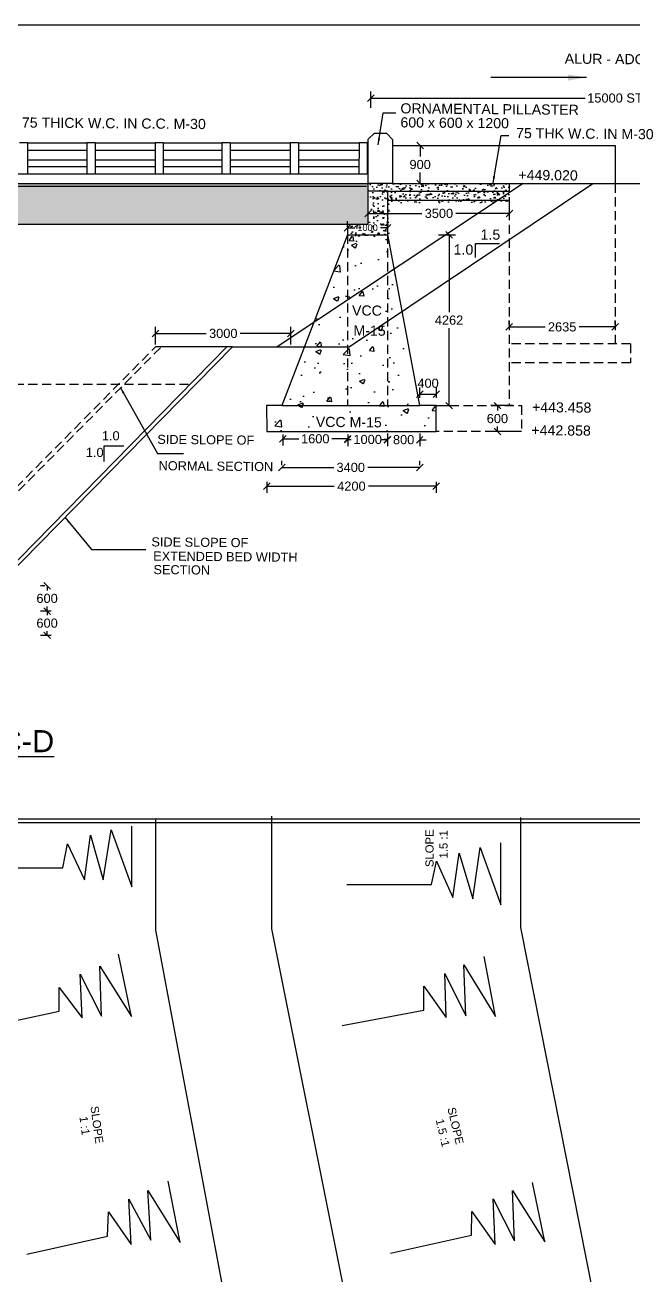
# Model space of a CAD drawing. Header units: inches. Extents: x 13587.5 to 13681, y 17072.3 to 17159.8.
# Drawn here: x 13632.07 to 13648.66, y 17125.73 to 17159.85 of the extents above; entities that cross this region are included whole.
import ezdxf

# ---------------------------------------------------------------- set-up
doc = ezdxf.new("R2010")
doc.units = ezdxf.units.IN
doc.header["$MEASUREMENT"] = 0
doc.linetypes.add('HIDDEN', pattern=[0.375, 0.25, -0.125])
for name, color, linetype in [('DIMENSION', 255, 'Continuous'), ('DRAWING', 2, 'Continuous'), ('Hatch', 7, 'Continuous'), ('TEXT', 255, 'Continuous')]:
    doc.layers.add(name, color=color, linetype=linetype)
doc.styles.get("Standard").update_dxf_attribs({"font": 'arial.ttf'})
doc.dimstyles.get("Standard").update_dxf_attribs({"dimtxt": 0.18, "dimasz": 0.18, "dimexe": 0.18, "dimexo": 0.0625, "dimgap": 0.09, "dimtad": 0, "dimtih": 1, "dimtoh": 1, "dimdec": 4, "dimzin": 0, "dimdsep": 46, "dimtxsty": 'Standard', "dimblk": 'OBLIQUE', "dimcen": 0.09, "dimadec": 0, "dimazin": 0, "dimtfac": 1, "dimtdec": 4, "dimtofl": 0, "dimtmove": 0, "dimatfit": 3, "dimfxl": 1, "dimtolj": 1, "dimtzin": 0, "dimarcsym": 0})
pattern_1 = [(50, (0, 0), (1.434520365, -0.12550427), [0.15, -1.65]), (355, (0, 0), (-0.27750267, 1.50438427), [0.12, -1.32]), (100.4514, (0.1195, -0.0105), (1.15701876, 1.37887908), [0.12748038, -1.40228422]), (46.1842, (0, 0.4), (2.1344821, -0.33103803), [0.225, -2.475]), (96.6356, (0.1779, 0.3724), (1.86932541, 1.94823574), [0.19122058, -2.103426]), (351.1842, (0, 0.4), (1.8693239, 1.9482372), [0.18, -1.98]), (21, (0.2, 0.3), (1.193814104, -0.80523778), [0.15, -1.65]), (326, (0.2, 0.3), (0.48663066, 1.45030009), [0.12, -1.32]), (71.4514, (0.2995, 0.2329), (1.68044526, 0.64506099), [0.12748038, -1.40228422]), (37.5, (0, 0), (0.024319711, 0.665787708), [0, -1.304, 0, -1.34, 0, -1.325]), (7.5, (0, 0), (0.526139075, 0.788823424), [0, -0.764, 0, -1.274, 0, -0.505]), (327.5, (-0.446, 0), (1.067644872, -0.045109743), [0, -0.5, 0, -1.56, 0, -2.07]), (317.5, (-0.646, 0), (1.16637234, 0.200209965), [0, -0.65, 0, -1.036, 0, -1.47])]

# ---------------------------------------------------------------- blocks, each defined once
blk = doc.blocks.new('_Oblique')
at = {"color": 0, "linetype": 'ByBlock', "lineweight": -2}
blk.add_line((-0.5, -0.5), (0.5, 0.5), dxfattribs=at)
blk = doc.blocks.new('*D57')
at = {"layer": 'Defpoints', "color": 0, "transparency": 16777216}
for p in [(13640.871, 17154.27), (13641.964, 17154.314), (13641.964, 17154.27)]:
    blk.add_point(p, dxfattribs=at)
at = {"layer": 'DIMENSION', "color": 0, "lineweight": -2, "transparency": 16777216}
for p, q in [((13640.871, 17154.332), (13640.871, 17154.494)), ((13640.871, 17154.314), (13641.067, 17154.314)), ((13641.964, 17154.314), (13641.767, 17154.314)), ((13641.964, 17154.332), (13641.964, 17154.494))]:
    blk.add_line(p, q, dxfattribs=at)
at = {"layer": 'DIMENSION', "color": 0, "lineweight": -2, "transparency": 16777216, "xscale": 0.18, "yscale": 0.18, "zscale": 0.18, "rotation": 180}
blk.add_blockref('_Oblique', (13640.871, 17154.314), dxfattribs=at)
at = {"layer": 'DIMENSION', "color": 0, "lineweight": -2, "transparency": 16777216, "xscale": 0.18, "yscale": 0.18, "zscale": 0.18}
blk.add_blockref('_Oblique', (13641.964, 17154.314), dxfattribs=at)
at = {"layer": 'DIMENSION', "color": 0, "transparency": 16777216, "insert": (13641.417, 17154.314), "char_height": 0.18, "attachment_point": 5}
blk.add_mtext('\\A1;1000', dxfattribs=at)
blk = doc.blocks.new('*D58')
at = {"layer": 'Defpoints', "color": 0, "transparency": 16777216}
for p in [(13657.98, 17157.854), (13641.507, 17157.522), (13657.98, 17157.522)]:
    blk.add_point(p, dxfattribs=at)
at = {"layer": 'DIMENSION', "color": 0, "lineweight": -2, "transparency": 16777216}
for p, q in [((13641.507, 17157.585), (13641.507, 17158.034)), ((13657.98, 17157.585), (13657.98, 17158.034)), ((13641.507, 17157.854), (13647.357, 17157.854)), ((13657.98, 17157.854), (13652.129, 17157.854))]:
    blk.add_line(p, q, dxfattribs=at)
at = {"layer": 'DIMENSION', "color": 0, "lineweight": -2, "transparency": 16777216, "xscale": 0.18, "yscale": 0.18, "zscale": 0.18, "rotation": 180}
blk.add_blockref('_Oblique', (13641.507, 17157.854), dxfattribs=at)
at = {"layer": 'DIMENSION', "color": 0, "lineweight": -2, "transparency": 16777216, "xscale": 0.18, "yscale": 0.18, "zscale": 0.18}
blk.add_blockref('_Oblique', (13657.98, 17157.854), dxfattribs=at)
at = {"layer": 'DIMENSION', "color": 0, "transparency": 16777216, "insert": (13649.743, 17157.854), "char_height": 0.25, "attachment_point": 5}
blk.add_mtext('\\A1;15000 STRIGHT APPROACH', dxfattribs=at)
blk = doc.blocks.new('*D59')
at = {"layer": 'Defpoints', "color": 0, "transparency": 16777216}
for p in [(13642.548, 17156.558), (13642.548, 17155.52), (13642.853, 17155.52)]:
    blk.add_point(p, dxfattribs=at)
at = {"layer": 'DIMENSION', "color": 0, "lineweight": -2, "transparency": 16777216}
for p, q in [((13642.611, 17156.558), (13643.033, 17156.558)), ((13642.853, 17156.558), (13642.853, 17156.257)), ((13642.853, 17155.52), (13642.853, 17155.822)), ((13642.611, 17155.52), (13643.033, 17155.52))]:
    blk.add_line(p, q, dxfattribs=at)
at = {"layer": 'DIMENSION', "color": 0, "lineweight": -2, "transparency": 16777216, "xscale": 0.18, "yscale": 0.18, "zscale": 0.18}
for p, rotation in [((13642.853, 17156.558), 90), ((13642.853, 17155.52), 270)]:
    blk.add_blockref('_Oblique', p, dxfattribs=dict(at, rotation=rotation))
at = {"layer": 'DIMENSION', "color": 0, "transparency": 16777216, "insert": (13642.853, 17156.039), "char_height": 0.25, "attachment_point": 5}
blk.add_mtext('\\A1;900', dxfattribs=at)
blk = doc.blocks.new('*D60')
at = {"layer": 'Defpoints', "color": 0, "transparency": 16777216}
for p in [(13641.435, 17154.606), (13645.295, 17154.706), (13645.295, 17154.606)]:
    blk.add_point(p, dxfattribs=at)
at = {"layer": 'DIMENSION', "color": 0, "lineweight": -2, "transparency": 16777216}
for p, q in [((13641.435, 17154.669), (13641.435, 17154.886)), ((13641.435, 17154.706), (13642.902, 17154.706)), ((13645.295, 17154.706), (13643.828, 17154.706)), ((13645.295, 17154.669), (13645.295, 17154.886))]:
    blk.add_line(p, q, dxfattribs=at)
at = {"layer": 'DIMENSION', "color": 0, "lineweight": -2, "transparency": 16777216, "xscale": 0.18, "yscale": 0.18, "zscale": 0.18, "rotation": 180}
blk.add_blockref('_Oblique', (13641.435, 17154.706), dxfattribs=at)
at = {"layer": 'DIMENSION', "color": 0, "lineweight": -2, "transparency": 16777216, "xscale": 0.18, "yscale": 0.18, "zscale": 0.18}
blk.add_blockref('_Oblique', (13645.295, 17154.706), dxfattribs=at)
at = {"layer": 'DIMENSION', "color": 0, "transparency": 16777216, "insert": (13643.365, 17154.706), "char_height": 0.25, "attachment_point": 5}
blk.add_mtext('\\A1;3500', dxfattribs=at)
blk = doc.blocks.new('*D61')
at = {"layer": 'Defpoints', "color": 0, "transparency": 16777216}
for p in [(13643.295, 17154.123), (13643.295, 17149.46), (13643.642, 17149.46)]:
    blk.add_point(p, dxfattribs=at)
at = {"layer": 'DIMENSION', "color": 0, "lineweight": -2, "transparency": 16777216}
for p, q in [((13643.358, 17154.123), (13643.822, 17154.123)), ((13643.642, 17154.123), (13643.642, 17152.009)), ((13643.642, 17149.46), (13643.642, 17151.574)), ((13643.358, 17149.46), (13643.822, 17149.46))]:
    blk.add_line(p, q, dxfattribs=at)
at = {"layer": 'DIMENSION', "color": 0, "lineweight": -2, "transparency": 16777216, "xscale": 0.18, "yscale": 0.18, "zscale": 0.18}
for p, rotation in [((13643.642, 17154.123), 90), ((13643.642, 17149.46), 270)]:
    blk.add_blockref('_Oblique', p, dxfattribs=dict(at, rotation=rotation))
at = {"layer": 'DIMENSION', "color": 0, "transparency": 16777216, "insert": (13643.642, 17151.792), "char_height": 0.25, "attachment_point": 5}
blk.add_mtext('\\A1;4262', dxfattribs=at)
blk = doc.blocks.new('*D62')
at = {"layer": 'Defpoints', "color": 0, "transparency": 16777216}
for p in [(13645.284, 17151.608), (13648.177, 17151.608), (13648.177, 17151.608)]:
    blk.add_point(p, dxfattribs=at)
at = {"layer": 'DIMENSION', "color": 0, "lineweight": -2, "transparency": 16777216}
for p, q in [((13645.284, 17151.671), (13645.284, 17151.788)), ((13645.284, 17151.608), (13646.264, 17151.608)), ((13648.177, 17151.608), (13647.197, 17151.608)), ((13648.177, 17151.671), (13648.177, 17151.788))]:
    blk.add_line(p, q, dxfattribs=at)
at = {"layer": 'DIMENSION', "color": 0, "lineweight": -2, "transparency": 16777216, "xscale": 0.18, "yscale": 0.18, "zscale": 0.18, "rotation": 180}
blk.add_blockref('_Oblique', (13645.284, 17151.608), dxfattribs=at)
at = {"layer": 'DIMENSION', "color": 0, "lineweight": -2, "transparency": 16777216, "xscale": 0.18, "yscale": 0.18, "zscale": 0.18}
blk.add_blockref('_Oblique', (13648.177, 17151.608), dxfattribs=at)
at = {"layer": 'DIMENSION', "color": 0, "transparency": 16777216, "insert": (13646.73, 17151.608), "char_height": 0.25, "attachment_point": 5}
blk.add_mtext('\\A1;2635', dxfattribs=at)
blk = doc.blocks.new('*D63')
at = {"layer": 'Defpoints', "color": 0, "transparency": 16777216}
for p in [(13645.457, 17149.46), (13644.962, 17148.752), (13645.457, 17148.752)]:
    blk.add_point(p, dxfattribs=at)
at = {"layer": 'DIMENSION', "color": 0, "lineweight": -2, "transparency": 16777216}
for p, q in [((13645.395, 17149.46), (13644.782, 17149.46)), ((13644.962, 17149.46), (13644.962, 17149.324)), ((13644.962, 17148.752), (13644.962, 17148.888)), ((13645.395, 17148.752), (13644.782, 17148.752))]:
    blk.add_line(p, q, dxfattribs=at)
at = {"layer": 'DIMENSION', "color": 0, "lineweight": -2, "transparency": 16777216, "xscale": 0.18, "yscale": 0.18, "zscale": 0.18}
for p, rotation in [((13644.962, 17149.46), 90), ((13644.962, 17148.752), 270)]:
    blk.add_blockref('_Oblique', p, dxfattribs=dict(at, rotation=rotation))
at = {"layer": 'DIMENSION', "color": 0, "transparency": 16777216, "insert": (13644.962, 17149.106), "char_height": 0.25, "attachment_point": 5}
blk.add_mtext('\\A1;600', dxfattribs=at)
blk = doc.blocks.new('*D64')
at = {"layer": 'Defpoints', "color": 0, "transparency": 16777216}
for p in [(13638.665, 17147.447), (13643.288, 17147.447), (13643.288, 17147.261)]:
    blk.add_point(p, dxfattribs=at)
at = {"layer": 'DIMENSION', "color": 0, "lineweight": -2, "transparency": 16777216}
for p, q in [((13638.665, 17147.385), (13638.665, 17147.081)), ((13638.665, 17147.261), (13640.509, 17147.261)), ((13643.288, 17147.261), (13641.444, 17147.261)), ((13643.288, 17147.385), (13643.288, 17147.081))]:
    blk.add_line(p, q, dxfattribs=at)
at = {"layer": 'DIMENSION', "color": 0, "lineweight": -2, "transparency": 16777216, "xscale": 0.18, "yscale": 0.18, "zscale": 0.18, "rotation": 180}
blk.add_blockref('_Oblique', (13638.665, 17147.261), dxfattribs=at)
at = {"layer": 'DIMENSION', "color": 0, "lineweight": -2, "transparency": 16777216, "xscale": 0.18, "yscale": 0.18, "zscale": 0.18}
blk.add_blockref('_Oblique', (13643.288, 17147.261), dxfattribs=at)
at = {"layer": 'DIMENSION', "color": 0, "transparency": 16777216, "insert": (13640.977, 17147.261), "char_height": 0.25, "attachment_point": 5}
blk.add_mtext('\\A1;4200', dxfattribs=at)
blk = doc.blocks.new('*D65')
at = {"layer": 'Defpoints', "color": 0, "transparency": 16777216}
for p in [(13639.074, 17147.773), (13642.843, 17147.773), (13642.843, 17147.773)]:
    blk.add_point(p, dxfattribs=at)
at = {"layer": 'DIMENSION', "color": 0, "lineweight": -2, "transparency": 16777216}
for p, q in [((13639.074, 17147.835), (13639.074, 17147.953)), ((13642.843, 17147.835), (13642.843, 17147.953)), ((13639.074, 17147.773), (13640.496, 17147.773)), ((13642.843, 17147.773), (13641.421, 17147.773))]:
    blk.add_line(p, q, dxfattribs=at)
at = {"layer": 'DIMENSION', "color": 0, "lineweight": -2, "transparency": 16777216, "xscale": 0.18, "yscale": 0.18, "zscale": 0.18, "rotation": 180}
blk.add_blockref('_Oblique', (13639.074, 17147.773), dxfattribs=at)
at = {"layer": 'DIMENSION', "color": 0, "lineweight": -2, "transparency": 16777216, "xscale": 0.18, "yscale": 0.18, "zscale": 0.18}
blk.add_blockref('_Oblique', (13642.843, 17147.773), dxfattribs=at)
at = {"layer": 'DIMENSION', "color": 0, "transparency": 16777216, "insert": (13640.958, 17147.773), "char_height": 0.25, "attachment_point": 5}
blk.add_mtext('\\A1;3400', dxfattribs=at)
blk = doc.blocks.new('*D66')
at = {"layer": 'Defpoints', "color": 0, "transparency": 16777216}
for p in [(13639.105, 17148.736), (13640.875, 17148.736), (13640.875, 17148.554)]:
    blk.add_point(p, dxfattribs=at)
at = {"layer": 'DIMENSION', "color": 0, "lineweight": -2, "transparency": 16777216}
for p, q in [((13639.105, 17148.674), (13639.105, 17148.374)), ((13639.105, 17148.554), (13639.539, 17148.554)), ((13640.875, 17148.554), (13640.441, 17148.554)), ((13640.875, 17148.674), (13640.875, 17148.374))]:
    blk.add_line(p, q, dxfattribs=at)
at = {"layer": 'DIMENSION', "color": 0, "lineweight": -2, "transparency": 16777216, "xscale": 0.18, "yscale": 0.18, "zscale": 0.18, "rotation": 180}
blk.add_blockref('_Oblique', (13639.105, 17148.554), dxfattribs=at)
at = {"layer": 'DIMENSION', "color": 0, "lineweight": -2, "transparency": 16777216, "xscale": 0.18, "yscale": 0.18, "zscale": 0.18}
blk.add_blockref('_Oblique', (13640.875, 17148.554), dxfattribs=at)
at = {"layer": 'DIMENSION', "color": 0, "transparency": 16777216, "insert": (13639.99, 17148.554), "char_height": 0.25, "attachment_point": 5}
blk.add_mtext('\\A1;1600', dxfattribs=at)
blk = doc.blocks.new('*D67')
at = {"layer": 'Defpoints', "color": 0, "transparency": 16777216}
for p in [(13640.875, 17148.736), (13641.964, 17148.736), (13641.964, 17148.536)]:
    blk.add_point(p, dxfattribs=at)
at = {"layer": 'DIMENSION', "color": 0, "lineweight": -2, "transparency": 16777216}
for p, q in [((13640.875, 17148.674), (13640.875, 17148.356)), ((13640.875, 17148.536), (13640.969, 17148.536)), ((13641.964, 17148.536), (13641.871, 17148.536)), ((13641.964, 17148.674), (13641.964, 17148.356))]:
    blk.add_line(p, q, dxfattribs=at)
at = {"layer": 'DIMENSION', "color": 0, "lineweight": -2, "transparency": 16777216, "xscale": 0.18, "yscale": 0.18, "zscale": 0.18, "rotation": 180}
blk.add_blockref('_Oblique', (13640.875, 17148.536), dxfattribs=at)
at = {"layer": 'DIMENSION', "color": 0, "lineweight": -2, "transparency": 16777216, "xscale": 0.18, "yscale": 0.18, "zscale": 0.18}
blk.add_blockref('_Oblique', (13641.964, 17148.536), dxfattribs=at)
at = {"layer": 'DIMENSION', "color": 0, "transparency": 16777216, "insert": (13641.42, 17148.536), "char_height": 0.25, "attachment_point": 5}
blk.add_mtext('\\A1;1000', dxfattribs=at)
blk = doc.blocks.new('*D68')
at = {"layer": 'Defpoints', "color": 0, "transparency": 16777216}
for p in [(13641.964, 17148.764), (13642.84, 17148.764), (13642.84, 17148.53)]:
    blk.add_point(p, dxfattribs=at)
at = {"layer": 'DIMENSION', "color": 0, "lineweight": -2, "transparency": 16777216}
for p, q in [((13641.964, 17148.53), (13641.784, 17148.53)), ((13641.964, 17148.702), (13641.964, 17148.35)), ((13642.84, 17148.702), (13642.84, 17148.35)), ((13642.84, 17148.53), (13643.02, 17148.53))]:
    blk.add_line(p, q, dxfattribs=at)
at = {"layer": 'DIMENSION', "color": 0, "lineweight": -2, "transparency": 16777216, "xscale": 0.18, "yscale": 0.18, "zscale": 0.18}
blk.add_blockref('_Oblique', (13641.964, 17148.53), dxfattribs=at)
at = {"layer": 'DIMENSION', "color": 0, "lineweight": -2, "transparency": 16777216, "xscale": 0.18, "yscale": 0.18, "zscale": 0.18, "rotation": 180}
blk.add_blockref('_Oblique', (13642.84, 17148.53), dxfattribs=at)
at = {"layer": 'DIMENSION', "color": 0, "transparency": 16777216, "insert": (13642.402, 17148.53), "char_height": 0.25, "attachment_point": 5}
blk.add_mtext('\\A1;800', dxfattribs=at)
blk = doc.blocks.new('*D81')
at = {"layer": 'Defpoints', "color": 0, "transparency": 16777216}
for p in [(13632.669, 17144.545), (13632.669, 17143.854), (13632.669, 17143.854)]:
    blk.add_point(p, dxfattribs=at)
at = {"layer": 'DIMENSION', "color": 0, "lineweight": -2, "transparency": 16777216}
for p, q in [((13632.606, 17144.545), (13632.489, 17144.545)), ((13632.669, 17144.545), (13632.669, 17144.417)), ((13632.606, 17143.854), (13632.489, 17143.854)), ((13632.669, 17143.854), (13632.669, 17143.982))]:
    blk.add_line(p, q, dxfattribs=at)
at = {"layer": 'DIMENSION', "color": 0, "lineweight": -2, "transparency": 16777216, "xscale": 0.18, "yscale": 0.18, "zscale": 0.18}
for p, rotation in [((13632.669, 17144.545), 90), ((13632.669, 17143.854), 270)]:
    blk.add_blockref('_Oblique', p, dxfattribs=dict(at, rotation=rotation))
at = {"layer": 'DIMENSION', "color": 0, "transparency": 16777216, "insert": (13632.669, 17144.199), "char_height": 0.25, "attachment_point": 5}
blk.add_mtext('\\A1;600', dxfattribs=at)
blk = doc.blocks.new('*D82')
at = {"layer": 'Defpoints', "color": 0, "transparency": 16777216}
for p in [(13632.841, 17143.854), (13632.669, 17143.191), (13632.841, 17143.191)]:
    blk.add_point(p, dxfattribs=at)
at = {"layer": 'DIMENSION', "color": 0, "lineweight": -2, "transparency": 16777216}
for p, q in [((13632.779, 17143.854), (13632.489, 17143.854)), ((13632.669, 17143.854), (13632.669, 17143.74)), ((13632.779, 17143.191), (13632.489, 17143.191)), ((13632.669, 17143.191), (13632.669, 17143.305))]:
    blk.add_line(p, q, dxfattribs=at)
at = {"layer": 'DIMENSION', "color": 0, "lineweight": -2, "transparency": 16777216, "xscale": 0.18, "yscale": 0.18, "zscale": 0.18}
for p, rotation in [((13632.669, 17143.854), 90), ((13632.669, 17143.191), 270)]:
    blk.add_blockref('_Oblique', p, dxfattribs=dict(at, rotation=rotation))
at = {"layer": 'DIMENSION', "color": 0, "transparency": 16777216, "insert": (13632.669, 17143.523), "char_height": 0.25, "attachment_point": 5}
blk.add_mtext('\\A1;600', dxfattribs=at)
blk = doc.blocks.new('*D83')
at = {"layer": 'Defpoints', "color": 0, "transparency": 16777216}
for p in [(13639.325, 17151.43), (13635.63, 17151.066), (13639.325, 17151.066)]:
    blk.add_point(p, dxfattribs=at)
at = {"layer": 'DIMENSION', "color": 0, "lineweight": -2, "transparency": 16777216}
for p, q in [((13635.63, 17151.128), (13635.63, 17151.61)), ((13639.325, 17151.128), (13639.325, 17151.61)), ((13635.63, 17151.43), (13637.015, 17151.43)), ((13639.325, 17151.43), (13637.94, 17151.43))]:
    blk.add_line(p, q, dxfattribs=at)
at = {"layer": 'DIMENSION', "color": 0, "lineweight": -2, "transparency": 16777216, "xscale": 0.18, "yscale": 0.18, "zscale": 0.18, "rotation": 180}
blk.add_blockref('_Oblique', (13635.63, 17151.43), dxfattribs=at)
at = {"layer": 'DIMENSION', "color": 0, "lineweight": -2, "transparency": 16777216, "xscale": 0.18, "yscale": 0.18, "zscale": 0.18}
blk.add_blockref('_Oblique', (13639.325, 17151.43), dxfattribs=at)
at = {"layer": 'DIMENSION', "color": 0, "transparency": 16777216, "insert": (13637.478, 17151.43), "char_height": 0.25, "attachment_point": 5}
blk.add_mtext('\\A1;3000', dxfattribs=at)

msp = doc.modelspace()

# ---------------------------------------------------------------- hatches: boundary and pattern name
at = {"layer": 'Hatch'}
h = msp.add_hatch(dxfattribs=at)
h.set_pattern_fill('AR-CONC', color=256, scale=0.2, style=0)
h.set_pattern_definition(pattern_1)
h.paths.add_polyline_path([(13607.09099, 17155.45205), (13607.09099, 17154.41455), (13618.56129, 17154.41455), (13641.43466, 17154.41455), (13641.43466, 17155.52008), (13607.09099, 17155.45219)])
h = msp.add_hatch(dxfattribs=at)
h.set_pattern_fill('AR-CONC', color=256, scale=0.05, style=0)
h.set_pattern_definition([(130, (27248.558, 0), (-0.3586300913, -0.0313760675), [0.0375, -0.4125]), (185, (27248.558, 0), (0.069375667, 0.376096067), [0.03, -0.33]), (79.5486, (27248.5281, -0.0026), (-0.289254691, 0.344719771), [0.031870095, -0.350571056]), (133.8158, (27248.558, 0.1), (-0.533620524, -0.082759507), [0.05625, -0.61875]), (83.3644, (27248.51353, 0.0931), (-0.467331353, 0.487058935), [0.047805144, -0.5258565]), (188.8158, (27248.558, 0.1), (-0.467330973, 0.4870593), [0.045, -0.495]), (159, (27248.508, 0.075), (-0.298453526, -0.2013094453), [0.0375, -0.4125]), (214, (27248.508, 0.075), (-0.121657666, 0.3625750225), [0.03, -0.33]), (108.5486, (27248.48313, 0.05822), (-0.4201113143, 0.1612652484), [0.031870095, -0.350571056]), (142.5, (27248.558, 0), (-0.00607992766, 0.1664469269), [0, -0.326, 0, -0.335, 0, -0.33125]), (172.5, (27248.558, 0), (-0.1315347687, 0.197205856), [0, -0.191, 0, -0.3185, 0, -0.12625]), (212.5, (27248.6695, 0), (-0.2669112181, -0.0112774359), [0, -0.125, 0, -0.39, 0, -0.5175]), (222.5, (27248.7195, 0), (-0.2915930847, 0.0500524912), [0, -0.1625, 0, -0.259, 0, -0.3675])])
h.paths.add_polyline_path([(13645.29374, 17155.52008), (13645.29374, 17155.00354), (13642.00783, 17155.00354), (13642.00783, 17154.07552), (13640.91054, 17154.07552), (13640.90061, 17154.41455), (13641.46701, 17154.41455), (13641.46701, 17155.27488), (13641.46701, 17155.52008)])
h = msp.add_hatch(dxfattribs=at)
h.set_pattern_fill('AR-CONC', color=256, scale=0.2, style=0)
h.set_pattern_definition(pattern_1)
h.paths.add_polyline_path([(13640.871, 17154.12352), (13641.96844, 17154.12352), (13642.84251, 17149.46037), (13643.2881, 17149.46037), (13643.2881, 17148.75183), (13638.66509, 17148.75183), (13638.65961, 17149.46037), (13639.07442, 17149.46037)])

# ---------------------------------------------------------------- linework, layer by layer
at = {"layer": 'DIMENSION'}
for p, q in [((13642.84251, 17149.67415), (13642.84251, 17149.95645)), ((13643.29505, 17149.67415), (13643.29505, 17149.95645)), ((13642.84251, 17149.77645), (13643.29505, 17149.77645))]:
    msp.add_line(p, q, dxfattribs=at)
for points in [[(13648.17682, 17155.52008), (13658.0561, 17155.52008), (13660.74473, 17155.37602)], [(13644.36392, 17153.49975), (13644.36392, 17153.88764), (13645.01853, 17153.88764)], [(13634.2252, 17147.93591), (13634.2252, 17148.36346), (13634.76369, 17148.36346)]]:
    msp.add_lwpolyline(points, dxfattribs=at)
at = {"layer": 'DRAWING'}
msp.add_lwpolyline([(13680.97152, 17074.19685), (13587.58711, 17074.19685), (13587.58711, 17159.84812), (13680.97152, 17159.84812)], close=True, dxfattribs=at)
for points in [[(13607.09099, 17154.41455), (13618.56129, 17154.41455), (13629.98582, 17154.41455), (13641.43466, 17154.41455), (13641.43466, 17156.73002), (13641.61104, 17156.89665), (13641.93127, 17156.89665), (13642.09446, 17156.71924), (13642.09446, 17155.52008), (13641.42889, 17155.52008)], [(13631.912, 17156.64523), (13632.13641, 17156.64523), (13632.13641, 17156.59327), (13632.13641, 17156.40369), (13632.13641, 17156.11995), (13632.13641, 17155.94675), (13632.13641, 17155.77784), (13631.91159, 17155.77784)], [(13633.75777, 17156.62019), (13632.13641, 17156.62019)], [(13633.75767, 17156.42309), (13632.13641, 17156.42309)], [(13633.75778, 17156.64523), (13633.98219, 17156.64523), (13633.98219, 17156.59327), (13633.98219, 17156.40369), (13633.98219, 17156.11995), (13633.98219, 17155.94675), (13633.98219, 17155.77784), (13633.75737, 17155.77784)], [(13633.75778, 17156.64523), (13633.75737, 17155.77784)], [(13635.61556, 17156.62019), (13633.98219, 17156.62019)], [(13635.61547, 17156.42309), (13633.98219, 17156.42309)], [(13635.61557, 17156.64523), (13635.83999, 17156.64523), (13635.83999, 17156.59327), (13635.83999, 17156.40369), (13635.83999, 17156.11995), (13635.83999, 17155.94675), (13635.83999, 17155.77784), (13635.61517, 17155.77784)], [(13635.61557, 17156.64523), (13635.61517, 17155.77784)], [(13637.44086, 17156.62019), (13635.83999, 17156.62019)], [(13637.44076, 17156.42309), (13635.83999, 17156.42309)], [(13637.44087, 17156.64523), (13637.66528, 17156.64523), (13637.66528, 17156.59327), (13637.66528, 17156.40369), (13637.66528, 17156.11995), (13637.66528, 17155.94675), (13637.66528, 17155.77784), (13637.44046, 17155.77784)], [(13637.44087, 17156.64523), (13637.44046, 17155.77784)], [(13639.30739, 17156.62019), (13637.66528, 17156.62019)], [(13639.3073, 17156.42309), (13637.66528, 17156.42309)], [(13639.3074, 17156.64523), (13639.53182, 17156.64523), (13639.53182, 17156.59327), (13639.53182, 17156.40369), (13639.53182, 17156.11995), (13639.53182, 17155.94675), (13639.53182, 17155.77784), (13639.307, 17155.77784)], [(13639.3074, 17156.64523), (13639.307, 17155.77784)], [(13641.18376, 17156.62019), (13639.53182, 17156.62019)], [(13641.18376, 17156.42309), (13639.53182, 17156.42309)], [(13641.18407, 17156.64523), (13641.40849, 17156.64523), (13641.40849, 17156.59327), (13641.40849, 17156.40369), (13641.40849, 17156.11995), (13641.40849, 17155.94675), (13641.40849, 17155.77784), (13641.18366, 17155.77784)], [(13641.18407, 17156.64523), (13641.18366, 17155.77784)], [(13642.09446, 17156.5585), (13648.17682, 17156.5585), (13648.17682, 17155.52008)], [(13633.75755, 17156.15724), (13632.13641, 17156.15724)], [(13633.75746, 17155.98128), (13632.13641, 17155.98128)], [(13635.61534, 17156.15724), (13633.98219, 17156.15724)], [(13635.61526, 17155.98128), (13633.98219, 17155.98128)], [(13637.44064, 17156.15724), (13635.83999, 17156.15724)], [(13637.44056, 17155.98128), (13635.83999, 17155.98128)], [(13639.30717, 17156.15724), (13637.66528, 17156.15724)], [(13639.30709, 17155.98128), (13637.66528, 17155.98128)], [(13641.18376, 17156.15724), (13639.53182, 17156.15724)], [(13641.18376, 17155.98128), (13639.53182, 17155.98128)], [(13641.40849, 17155.77784), (13607.09099, 17155.77784)], [(13590.6441, 17155.5062), (13590.66101, 17155.50707), (13600.40051, 17155.52008), (13606.42801, 17155.52008), (13607.09778, 17155.52008), (13618.56509, 17155.52008), (13629.99638, 17155.52008), (13641.42889, 17155.52008)], [(13590.6441, 17155.43907), (13600.35889, 17155.45205), (13606.3864, 17155.45205), (13607.05616, 17155.45205), (13618.52347, 17155.45205), (13629.95477, 17155.45205), (13641.38728, 17155.45205)], [(13600.90957, 17155.58), (13607.60402, 17151.04024), (13610.74782, 17151.04024), (13617.02369, 17144.7376), (13631.51804, 17144.7376), (13637.73414, 17151.06573), (13640.91652, 17151.06573), (13647.56981, 17155.52008)], [(13638.66509, 17148.75183), (13643.2881, 17148.75183), (13643.2881, 17149.46037), (13642.84251, 17149.46037), (13641.96678, 17154.1324), (13641.96678, 17155.30978), (13641.43466, 17155.30978)], [(13645.66302, 17155.52008), (13638.95053, 17151.06573)], [(13641.96678, 17155.30978), (13645.29644, 17155.30978)], [(13642.09446, 17155.52008), (13648.17682, 17155.52008)], [(13641.96678, 17155.06359), (13645.28409, 17155.06359)], [(13640.871, 17154.416), (13640.871, 17154.12352), (13641.96844, 17154.12352)], [(13640.871, 17154.12352), (13639.07442, 17149.46037), (13638.65961, 17149.46037), (13638.66509, 17148.75183)], [(13610.74782, 17151.04024), (13610.95663, 17151.04024), (13617.05196, 17144.83531), (13631.46797, 17144.83531), (13637.57448, 17151.06573)], [(13637.57448, 17151.06573), (13635.6298, 17151.06573)], [(13637.73414, 17151.06573), (13637.57448, 17151.06573)], [(13639.07442, 17149.46037), (13642.84251, 17149.46037)], [(13595.39261, 17138.1678), (13624.2892, 17138.1678), (13624.42127, 17137.85161), (13624.70064, 17138.58021), (13624.84638, 17138.18048), (13651.72521, 17138.18048)], [(13595.39702, 17138.05182), (13624.26047, 17138.05182), (13624.41764, 17137.70966), (13624.69437, 17138.40975), (13624.83354, 17138.08438), (13651.77209, 17138.08438)], [(13638.79444, 17138.25386), (13638.79444, 17135.18096), (13640.77245, 17125.32104), (13640.77245, 17110.26776), (13640.77245, 17103.05498)], [(13630.8368, 17136.84542), (13633.10221, 17136.84542), (13633.22848, 17137.50125), (13633.68653, 17136.51697), (13633.85826, 17137.73417), (13634.20022, 17136.51532), (13634.4152, 17137.87998), (13634.98272, 17136.33208), (13634.98272, 17137.98031)], [(13637.48247, 17103.93551), (13637.48247, 17125.30079), (13635.6372, 17135.14904), (13635.6372, 17138.18048)], [(13645.58895, 17138.22139), (13645.58895, 17135.21879), (13647.55388, 17125.29017), (13647.55388, 17102.05164)], [(13640.85576, 17136.39011), (13643.16662, 17136.39011), (13643.29704, 17137.02898), (13643.74959, 17136.03263), (13643.91912, 17137.24476), (13644.29002, 17136.0012), (13644.49118, 17137.40178), (13645.05669, 17135.83268), (13645.05669, 17137.52752)], [(13630.79859, 17132.46444), (13632.996, 17132.93782), (13632.99617, 17133.58), (13633.63055, 17132.75188), (13633.5702, 17133.94496), (13634.15005, 17132.79891), (13634.109, 17134.16209), (13634.97004, 17132.79042), (13634.62204, 17134.4867)], [(13640.72339, 17132.54245), (13642.95596, 17132.9656), (13642.95238, 17133.61764), (13643.56658, 17132.761), (13643.52382, 17133.95951), (13644.10418, 17132.81078), (13644.04582, 17134.20114), (13644.91436, 17132.78626), (13644.60497, 17134.42487)], [(13632.11141, 17126.30648), (13634.31402, 17126.79791), (13634.34217, 17127.45602), (13634.96713, 17126.56729), (13634.89627, 17127.80603), (13635.49899, 17126.68063), (13635.41553, 17128.04051), (13636.29753, 17126.61997), (13635.97525, 17128.29754)], [(13642.03915, 17126.33043), (13644.25721, 17126.82415), (13644.26532, 17127.46917), (13644.89647, 17126.5652), (13644.84494, 17127.81142), (13645.42621, 17126.66793), (13645.37447, 17128.03814), (13646.25748, 17126.6426), (13645.91912, 17128.25819)]]:
    msp.add_lwpolyline(points, dxfattribs=at)
at = {"layer": 'DRAWING', "linetype": 'HIDDEN'}
for points in [[(13645.28409, 17155.52008), (13645.28409, 17149.46037)], [(13648.17682, 17155.52008), (13648.17682, 17151.14354)], [(13640.871, 17154.12352), (13640.871, 17149.46037)], [(13641.96618, 17154.12352), (13641.96618, 17149.46037)], [(13629.45535, 17144.83531), (13635.6298, 17151.06573)], [(13629.51601, 17144.7376), (13635.78729, 17151.06573)], [(13648.59807, 17151.14354), (13645.28409, 17151.14354)], [(13648.59807, 17151.14354), (13648.59807, 17150.63266)], [(13648.59807, 17150.63266), (13645.28409, 17150.63266)], [(13611.90544, 17150.04428), (13636.6038, 17150.04428)], [(13643.2881, 17149.46037), (13645.62423, 17149.46037), (13645.62423, 17148.75183), (13643.2881, 17148.75183)]]:
    msp.add_lwpolyline(points, dxfattribs=at)

# ---------------------------------------------------------------- block references
at = {"layer": 'DIMENSION', "xscale": 0.18, "yscale": 0.18, "zscale": 0.18, "rotation": 180}
msp.add_blockref('_Oblique', (13642.84251, 17149.77645), dxfattribs=at)
at = {"layer": 'DIMENSION', "xscale": 0.18, "yscale": 0.18, "zscale": 0.18}
msp.add_blockref('_Oblique', (13643.29505, 17149.77645), dxfattribs=at)

# ---------------------------------------------------------------- texts
at = {"layer": 'DIMENSION', "insert": (13643.06878, 17150.07011), "char_height": 0.25, "attachment_point": 5}
msp.add_mtext('\\A1;400', dxfattribs=at)
at = {"layer": 'TEXT'}
for s, height, rotation, p in [('ALUR - ADONI', 0.27648, 359.51179, (13646.79918, 17158.79328)), ('ORNAMENTAL PILLASTER', 0.27648, 359.51179, (13642.31372, 17157.43627)), ('600 x 600 x 1200', 0.27648, 359.51179, (13642.31372, 17157.05389)), ('75 THICK W.C. IN C.C. M-30', 0.27648, 359.51179, (13631.9796, 17157.04986)), ('75 THK W.C. IN M-30', 0.27648, 359.51179, (13645.47194, 17156.76099)), ('+449.020', 0.27648, 359.51179, (13645.5334, 17155.61894)), ('1.5', 0.27648, 359.51179, (13644.50241, 17153.99191)), ('1.0', 0.27648, 359.51179, (13643.76663, 17153.58352)), ('VCC', 0.27648, 359.51179, (13640.99226, 17151.92099)), ('M-15', 0.27648, 359.51179, (13641.03134, 17151.37441)), ('+443.458', 0.27648, 359.51179, (13645.90458, 17149.28124)), ('VCC M-15', 0.27648, 359.51179, (13640.00268, 17148.88087)), ('+442.858', 0.27648, 359.51179, (13645.88996, 17148.65318)), ('1.0', 0.248832, 359.51179, (13634.16393, 17148.51708)), ('SIDE SLOPE OF', 0.248832, 359.51179, (13635.67725, 17148.41577)), ('1.0', 0.248832, 359.51179, (13633.72652, 17148.06187)), ('NORMAL SECTION', 0.248832, 359.51179, (13635.71309, 17147.6977)), ('SIDE SLOPE OF', 0.248832, 359.51179, (13635.51566, 17145.61827)), ('EXTENDED BED WIDTH', 0.248832, 359.51179, (13635.56492, 17145.23196)), ('SECTION', 0.248832, 359.51179, (13635.57207, 17144.86278)), ('SLOPE', 0.221184, 90, (13643.21889, 17136.86651)), ('1.5 :1', 0.221184, 90, (13643.60251, 17137.10131)), ('1 :1', 0.221184, 277.733002, (13633.55078, 17130.05207)), ('SLOPE', 0.221184, 277.733002, (13633.85238, 17130.32998)), ('SLOPE', 0.221184, 283.189272, (13643.5964, 17130.28203)), ('1.5 :1', 0.221184, 283.189272, (13643.27647, 17129.9659))]:
    msp.add_text(s, height=height, rotation=rotation, dxfattribs=at).set_placement(p)
msp.add_text('%%ULONGITUDINAL SECTION A-B-C-D', height=0.602062, dxfattribs=at).set_placement((13619.26719, 17140.00216))

# ---------------------------------------------------------------- dimensions: what is measured, and where the dimension line sits
at = {"layer": 'DIMENSION'}
for base, p1, p2, text, picture, middle in [((13657.97953, 17157.85378), (13641.50698, 17157.52227), (13657.97953, 17157.52227), '15000 STRIGHT APPROACH', '*D58', (13649.74325, 17157.85378)), ((13645.29523, 17154.7063), (13641.43466, 17154.60649), (13645.29523, 17154.60649), '3500', '*D60', (13643.36494, 17154.7063)), ((13639.32533, 17151.43043), (13635.6298, 17151.06573), (13639.32533, 17151.06573), '3000', '*D83', (13637.47756, 17151.43043)), ((13648.17682, 17151.60847), (13645.28409, 17151.60847), (13648.17682, 17151.60847), '2635', '*D62', (13646.73046, 17151.60847)), ((13640.87547, 17148.55412), (13639.10525, 17148.73611), (13640.87547, 17148.73611), '1600', '*D66', (13639.99036, 17148.55412)), ((13641.96397, 17148.5361), (13640.87547, 17148.73611), (13641.96397, 17148.73611), '1000', '*D67', (13641.41972, 17148.5361)), ((13642.8397, 17148.52982), (13641.96397, 17148.76433), (13642.8397, 17148.76433), '800', '*D68', (13642.40183, 17148.52982)), ((13642.84251, 17147.77288), (13639.07442, 17147.77288), (13642.84251, 17147.77288), '3400', '*D65', (13640.95847, 17147.77288))]:
    dim = msp.add_linear_dim(base=base, p1=p1, p2=p2, text=text, dimstyle='Standard', override={"dimtxt": 0.25}, dxfattribs=at)
    dim.commit()
    dim.dimension.update_dxf_attribs({"geometry": picture, "text_midpoint": middle})
for p1, p2, distance, text, picture, middle in [((13642.54823, 17156.5585), (13642.54823, 17155.52008), 0.30444, '900', '*D59', (13642.85267, 17156.03929)), ((13645.45729, 17149.46037), (13645.45729, 17148.75183), -0.4957, '600', '*D63', (13644.96159, 17149.1061)), ((13638.66509, 17147.44731), (13643.2881, 17147.44731), -0.18643, '4200', '*D64', (13640.9766, 17147.26088))]:
    dim = msp.add_aligned_dim(p1=p1, p2=p2, distance=distance, text=text, dimstyle='Standard', override={"dimtxt": 0.25}, dxfattribs=at)
    dim.commit()
    dim.dimension.update_dxf_attribs({"geometry": picture, "text_midpoint": middle})
dim = msp.add_linear_dim(base=(13641.96364, 17154.31415), p1=(13640.871, 17154.26976), p2=(13641.96364, 17154.26976), text='1000', dimstyle='Standard', dxfattribs=at)
dim.commit()
dim.dimension.update_dxf_attribs({"geometry": '*D57', "text_midpoint": (13641.41732, 17154.31415)})
for base, p1, p2, text, picture, middle in [((13643.64225, 17149.46037), (13643.29505, 17154.12313), (13643.29505, 17149.46037), '4262', '*D61', (13643.64225, 17151.79175)), ((13632.66878, 17143.85406), (13632.66878, 17144.54479), (13632.66878, 17143.85406), '600', '*D81', (13632.66878, 17144.19942)), ((13632.66878, 17143.19096), (13632.8412, 17143.85406), (13632.8412, 17143.19096), '600', '*D82', (13632.66878, 17143.52251))]:
    dim = msp.add_linear_dim(base=base, p1=p1, p2=p2, angle=90, text=text, dimstyle='Standard', override={"dimtxt": 0.25}, dxfattribs=at)
    dim.commit()
    dim.dimension.update_dxf_attribs({"geometry": picture, "text_midpoint": middle})

# ---------------------------------------------------------------- leaders
for points, override in [([(13647.39131, 17158.41368), (13644.78515, 17158.41368)], {"dimasz": 0.5}), ([(13644.8429, 17155.53938), (13645.06577, 17156.83692), (13645.27557, 17156.83692)], {"dimgap": 0.09, "dimtad": 0}), ([(13634.66686, 17149.95985), (13635.67911, 17148.15051), (13636.39269, 17148.15051)], {"dimgap": 0.09, "dimtad": 0}), ([(13633.15549, 17146.41457), (13633.88048, 17145.5328), (13635.36197, 17145.5328)], {"dimgap": 0.09, "dimtad": 0})]:
    msp.add_leader(points, dimstyle='Standard', override=override, dxfattribs=at)
at = {"layer": 'DRAWING'}
msp.add_leader([(13641.70622, 17156.57566), (13641.8438, 17157.45501), (13642.18973, 17157.45501)], dimstyle='Standard', override={"dimgap": 0.09, "dimtad": 0}, dxfattribs=at)

doc.saveas('drawing.dxf')
